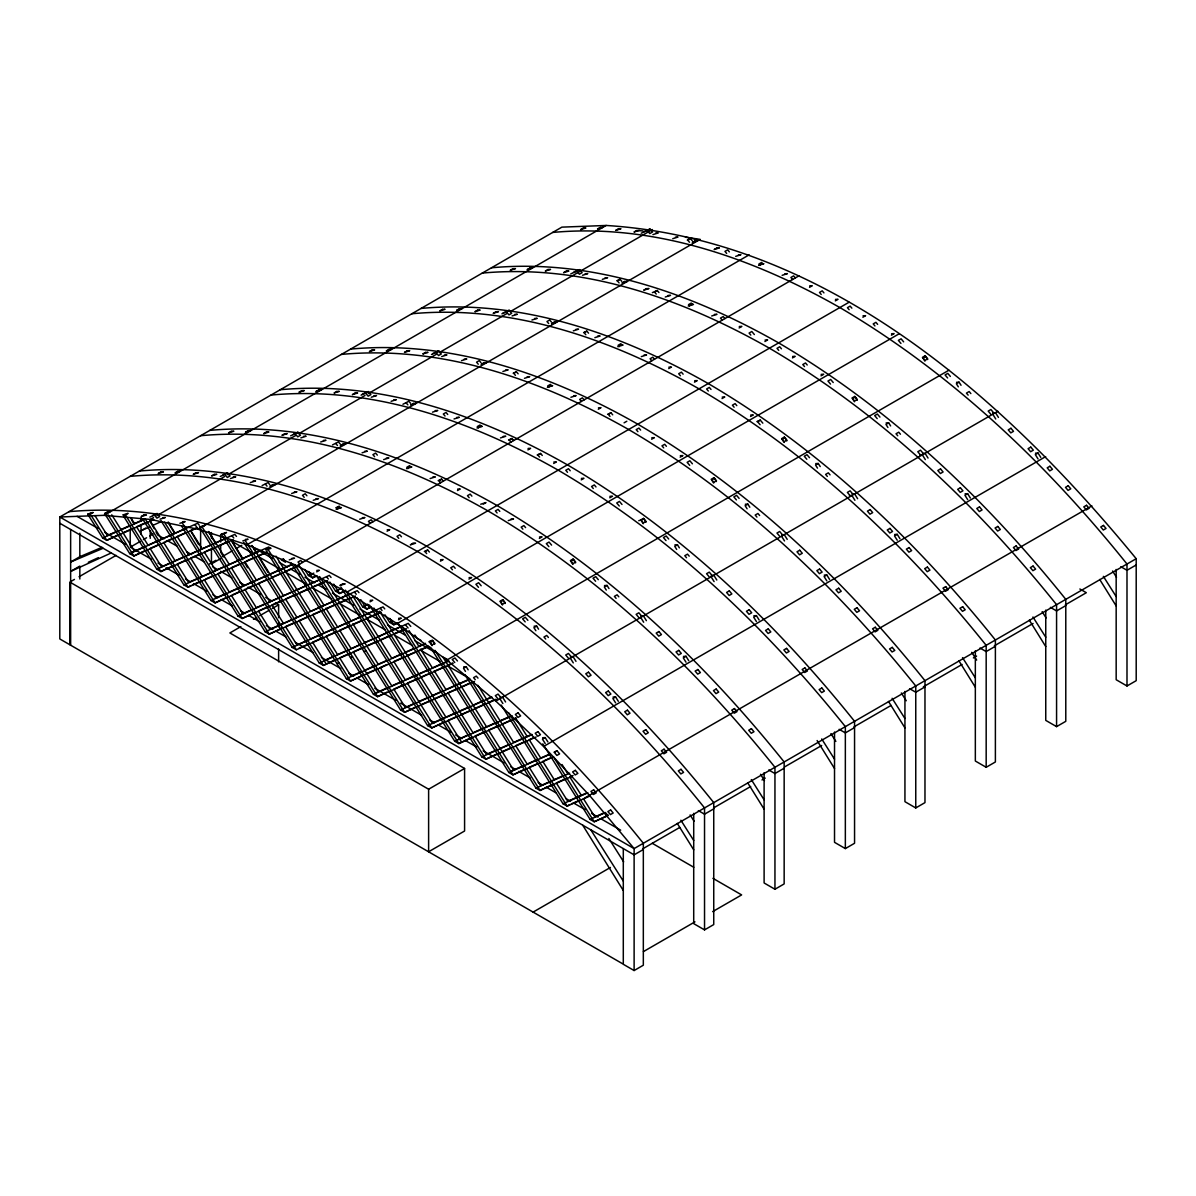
<?xml version="1.0" encoding="UTF-8"?>
<svg xmlns="http://www.w3.org/2000/svg" width="1196" height="1196" viewBox="0 0 1196 1196"><rect width="100%" height="100%" fill="white"/><g stroke="black" fill="none" stroke-linecap="round" stroke-linejoin="round"><path stroke-width="1.5" d="M87.757 514.19L93.019 512.531L87.757 514.19L102.662 537.976L106.743 540.338L153.746 519.557M622.488 963.692L59.8 638.948L59.8 517.001L104.097 515.327L606.178 225.461C824.971 239.125 1003.549 396.743 1136.2 558.711L1136.2 680.674L1126.991 685.981L1116.167 679.732L1116.167 569.446M125.386 514.878L128.092 513.323L122.829 514.983L125.386 514.878L160.907 571.598L232.981 539.725M639.262 230.38L634 232.039L636.721 230.484L642.955 230.933M102.079 547.305L79.833 556.708L70.639 562.03L103.125 548.276M154.374 515.102L157.08 513.533L159.636 516.582L156.93 518.137L154.374 515.102L149.844 517.106M224.788 474.453L227.494 472.883L230.051 475.933L227.33 477.488L224.788 474.453L220.258 476.457M295.188 433.804L297.909 432.234L300.45 435.284L297.744 436.839L295.188 433.804L290.673 435.807M365.602 393.155L368.308 391.585L370.865 394.635L368.159 396.19L365.602 393.155L361.072 395.158M436.017 352.491L438.723 350.936L441.279 353.971L438.558 355.541L436.017 352.491L431.487 354.494M506.416 311.842L509.137 310.287L511.679 313.322L508.973 314.892L506.416 311.842L501.901 313.845M576.831 271.193L579.537 269.638L582.093 272.673L579.387 274.243L576.831 271.193L570.791 273.869M647.245 230.544L649.951 228.989L652.508 232.024L649.787 233.594L647.245 230.544L641.206 233.22M104.097 515.327L150.322 519.423L153.551 517.554M156.781 515.7L224.594 476.546M227.823 474.692L295.621 435.538M298.851 433.67L365.034 395.457M368.263 393.604L436.077 354.45M439.306 352.581L506.984 313.516M510.333 311.573L652.403 229.557M145.643 528.109L141.038 530.755L149.5 526.913M71.356 581.196L74.436 579.417M79.041 576.771L116.072 555.378M130.573 547.006L140.231 541.429M143.415 539.59L146.585 537.766M149.769 535.928L152.953 534.089M179.893 523.25L185.156 521.591L182.599 521.695M105.607 515.087L129.736 553.613L197.639 523.22L199.328 525.238M262.118 485.546L268.039 482.571L269.743 484.589M332.533 444.897L338.453 441.907L340.157 443.94M402.932 404.248L408.868 401.258L410.557 403.291M621.785 281.344L620.096 279.311L617.39 280.881L619.08 282.899M692.2 240.695L690.496 238.662L687.79 240.232L689.494 242.25M202.049 526.853L204.755 525.298L199.493 526.958L202.049 526.853L269.235 634.149L355.436 596.027M150.322 519.423L198.102 529.245L700.183 239.379L685.413 237.197M223.816 533.999L226.522 532.444L221.26 534.104L223.816 533.999L296.309 649.772L381.195 612.232M163.613 570.044L160.907 571.598L156.811 569.236L123.816 516.552M156.811 569.236L234.79 534.388L236.494 536.421M518.137 373.825L516.433 371.792L513.727 373.346L515.431 375.38M588.552 333.161L586.847 331.143L584.141 332.697L585.831 334.731M658.951 292.512L657.247 290.493L654.541 292.048L656.245 294.081M242.818 540.921L248.08 539.261L245.524 539.351M209.464 564.004L215.923 560.281M222.381 556.544L232.084 550.952M236.928 548.142L241.771 545.346M220.662 558.592L211.453 563.914L211.453 549.143M198.102 529.245L247.064 544.733L749.145 254.853M190.702 585.681L187.981 587.236L183.9 584.874L143.281 520.006M183.9 584.874L268.771 546.976L269.907 548.321M340.322 507.672L339.186 506.327L336.48 507.896L337.601 509.242M265.766 549.951L271.014 548.291L268.472 548.381M443.268 481.166L441.578 479.148L438.872 480.702L440.562 482.736M513.682 440.517L511.978 438.498L509.272 440.053L510.976 442.086M247.064 544.733L296.817 565.738L798.898 275.872M316.671 571.852L319.377 570.298L316.835 570.387M387.085 531.203L389.791 529.649L387.235 529.738M457.5 490.554L460.206 489L457.649 489.089M527.899 449.905L530.605 448.351L528.064 448.44M598.314 409.256L601.02 407.687L598.463 407.791M668.728 368.607L671.434 367.037L668.878 367.142M739.128 327.958L741.834 326.388L739.292 326.493M809.543 287.309L812.248 285.739L809.692 285.844M315.266 576.293L312.56 577.862L308.463 575.5L304.681 569.446M240.874 626.599L229.871 632.953L464.586 768.46L464.586 831.011L428.617 851.761L428.617 789.225L69.831 582.078L69.831 644.629M253.462 619.334L256.602 617.525M259.756 615.716L269.19 610.259M272.329 608.45L278.623 604.817L278.623 617.689M181.837 526.375L238.064 616.149L329.349 575.411L331.053 577.444M542.281 455.482L540.577 453.463L537.871 455.018L539.575 457.051M612.696 414.833L610.992 412.799L608.286 414.369L609.99 416.402M480.717 504.219L485.98 502.559L483.274 504.114M553.688 463.465L556.394 461.895L553.838 462M624.088 422.816L626.809 421.246M694.502 382.167L697.208 380.597L694.667 380.702M764.917 341.518L767.623 339.948L765.066 340.053M835.316 300.869L838.037 299.299L835.481 299.389M342.34 591.93L339.634 593.5L335.553 591.138L329.857 582.048M296.817 565.738L346.96 592.11L849.04 302.244M200.45 528.483L265.138 631.787L357.275 590.675L358.979 592.693M429.394 552.044L427.69 550.025L424.984 551.58L426.673 553.613M370.013 601.812L372.718 600.257L370.177 600.347M440.427 561.163L443.133 559.593L440.577 559.698M581.241 479.865L583.947 478.295L581.405 478.4M651.656 439.216L654.361 437.646L651.805 437.751M722.055 398.567L724.776 396.997L722.22 397.087M792.47 357.918L795.176 356.348L792.634 356.438M862.884 317.254L865.59 315.699L863.034 315.789M222.232 535.659L292.213 647.41L383.064 606.88L384.753 608.914M398.537 619.752L401.243 618.183L398.687 618.272M468.937 579.088L471.643 577.533L469.101 577.623M539.351 538.439L542.057 536.884L539.501 536.974M609.766 497.79L612.472 496.235L609.915 496.325M680.165 457.141L682.871 455.586L680.33 455.676M750.58 416.492L753.286 414.922L750.729 415.027M820.994 375.843L823.7 374.273L821.144 374.378M891.394 335.194L894.115 333.624L891.558 333.729M335.956 659.489L323.383 665.41L319.302 663.047L243.79 542.461M396.504 623.206L393.798 624.76L389.702 622.398L384.977 614.834M346.96 592.11L397.102 623.639L899.183 333.774M319.302 663.047L408.21 623.37L410.766 626.405M762.824 423.16L760.267 420.11L757.561 421.68L760.103 424.715M432.279 640.338L429.558 641.893L432.115 644.943L434.821 643.373L432.279 640.338L428.901 641.833M434.761 644.106L432.803 640.981L430.097 642.536L432.055 645.676M638.769 520.679L644.031 519.019L645.99 522.159M397.102 623.639L446.856 660.072L948.936 370.207M468.159 669.835L466.231 666.74L463.525 668.31L465.453 671.39M538.574 629.186L536.645 626.091L533.924 627.661L535.868 630.74M608.988 588.537L607.045 585.442L604.339 587.012L606.282 590.091M679.388 547.888L677.459 544.793L674.753 546.363L676.682 549.442M749.802 507.224L747.874 504.144L745.153 505.699L747.096 508.793M820.217 466.575L818.273 463.495L815.567 465.05L817.511 468.144M890.616 425.925L888.688 422.846L885.982 424.401L887.91 427.495M961.031 385.276L959.102 382.197L956.381 383.752L958.325 386.846M446.856 660.072L495.817 701.125L997.898 411.26M469.714 738.395L458.801 743.583L454.704 741.221L369.4 605.012M428.617 789.225L464.586 768.46M547.903 741.939L545.182 737.603L542.476 739.173L545.197 743.508M618.317 701.29L615.596 696.954L612.89 698.524L615.596 702.859M688.717 660.64L686.011 656.305L683.29 657.875L686.011 662.21M759.131 619.991L756.41 615.656L753.704 617.211L756.425 621.561M829.546 579.342L826.825 575.007L824.119 576.562L826.825 580.897M899.945 538.693L897.239 534.358L894.518 535.913L897.239 540.248M970.36 498.044L967.639 493.709L964.933 495.264L967.654 499.599M1040.774 457.395L1038.053 453.045L1035.347 454.615L1038.053 458.95M495.817 701.125L543.597 746.483L1045.678 456.603M557.037 750.819L554.331 752.389L556.888 755.438L559.593 753.869L557.037 750.819L554.241 752.06M542.745 788.926L540.039 790.496L535.943 788.134L464.9 674.679M569.819 804.564L567.113 806.134L563.032 803.772L501.229 705.087M1091.903 505.893L584.964 797.867M1136.2 558.711L634.119 848.592L59.8 517.001L561.881 227.135L606.178 225.461M533.117 912.1L610.409 867.474M642.611 848.891L679.702 827.468M713.593 807.913L750.699 786.49M762.002 779.956L765.231 778.103M784.591 766.92L821.697 745.497M853.974 726.869L891.08 705.431M923.357 686.803L962.077 664.453M973.38 657.92L976.609 656.066M994.354 645.81L1033.075 623.46M1065.352 604.832L1086.327 592.708L1079.868 588.985M643.328 849.519L634.119 854.841L59.8 523.25M713.743 808.87L704.534 814.192L698.344 810.619M784.157 768.221L774.948 773.543L768.759 769.97M854.557 727.572L845.348 732.894L839.158 729.321M924.971 686.923L915.762 692.23L909.573 688.657M995.386 646.274L986.177 651.581L979.987 648.008M1065.785 605.625L1056.576 610.932L1050.387 607.359M1136.2 564.975L1126.991 570.283L1120.802 566.71M643.418 951.612L694.951 921.862M712.652 911.636L741.64 894.907L712.921 878.327M623.295 848.592L623.295 964.29L634.119 970.539L643.328 965.217L643.328 843.27C562.718 742.731 467.726 652.269 356.169 586.788C269.429 537.452 170.086 502.32 69.009 511.679M693.71 813.355L693.71 923.641L704.534 929.89L713.743 924.568L713.743 802.621C633.133 702.082 538.14 611.619 426.583 546.138C339.843 496.803 240.486 461.671 139.424 471.03M764.109 772.706L764.109 882.977L774.948 889.241L784.157 883.919L784.157 761.972C703.547 661.433 608.54 570.97 496.983 505.489C410.258 456.154 310.9 421.022 209.823 430.381M834.524 732.057L834.524 842.328L845.348 848.592L854.557 843.27L854.557 721.323C773.947 620.784 678.954 530.321 567.397 464.84C480.657 415.49 381.315 380.358 280.238 389.732M904.938 691.408L904.938 801.679L915.762 807.943L924.971 802.621L924.971 680.674C844.361 580.135 749.369 489.672 637.812 424.191C551.072 374.841 451.714 339.709 350.652 349.083M975.338 650.759L975.338 761.03L986.177 767.279L995.386 761.972L995.386 640.01C914.776 539.486 819.768 449.023 708.211 383.542C621.486 334.192 522.129 299.06 421.052 308.433M1045.753 610.095L1045.753 720.381L1056.576 726.63L1065.785 721.323L1065.785 599.36C985.175 498.837 890.183 408.374 778.626 342.893C691.886 293.543 592.543 258.411 491.466 267.784M152.894 525.373L161.355 521.531M88.31 562.255L98.461 557.635M111.258 552.956L70.639 571.404L79.833 566.097L79.833 579.014M643.911 231.65L649.951 228.989M573.512 272.299L579.537 269.638M503.097 312.948L509.137 310.287M687.281 240.082L690.496 238.662M432.683 353.597L438.723 350.936M616.867 280.731L620.096 279.311M362.268 394.261L368.308 391.585M293.379 434.238L297.909 432.234M222.964 474.887L227.494 472.883M652.358 292.646L657.247 290.493M117.268 531.144L107.401 535.509L94.933 515.596M120.946 529.514L129.153 525.881M144.342 519.169L133.817 523.833L131.366 519.318M152.55 515.536L157.08 513.533M102.662 537.976L145.314 519.109L187.981 587.236L266.947 552.313M117.671 535.135L106.743 540.338L90.313 514.086M122.994 532.788L131.201 529.155M144.746 523.16L136.538 526.793L148.035 545.152L157.887 540.801M153.267 519.393L149.814 520.933L154.254 528.722M583.588 332.578L586.847 331.143M513.174 373.227L516.433 371.792M132.442 552.044L144.342 546.781M160.458 539.65L169.787 535.539M173.061 534.074L184.767 528.901M144.746 550.773L133.832 555.976L129.736 553.613M158.291 544.793L150.068 548.411L161.565 566.769L169.787 563.137M165.257 541.698L171.82 538.798M185.38 532.803L177.157 536.436L188.654 554.795M190.314 530.62L196.892 527.72M197.475 527.825L133.832 555.976L108.118 514.923M173.061 561.686L183.317 557.157M187.338 555.378L198.506 550.444M201.391 549.158L210.346 545.212M213.606 543.761L225.012 538.723M165.257 569.311L171.82 566.411M185.365 560.416L177.157 564.049L188.654 582.407L198.506 578.057M198.91 554.436L190.702 558.069L202.184 576.427M205.891 551.341L212.514 548.411M217.478 546.228L225.76 542.565M335.897 507.777L339.186 506.327M508.569 440.008L511.978 438.498M200.151 577.324L210.406 572.794M213.68 571.344L223.936 566.799M228.286 564.886L239.14 560.072M242.444 558.622L260.549 550.609M192.332 584.949L198.91 582.048M205.876 578.969L212.44 576.053M225.984 570.073L217.777 573.706L229.273 592.05L239.125 587.699M239.649 564.034L231.321 567.711L242.818 586.07M246.316 561.074L252.984 558.128M257.992 555.916L266.319 552.238M438.155 480.657L441.578 479.148M607.598 414.309L610.992 412.799M537.183 454.958L540.577 453.463M223.936 594.412L215.729 598.045L204.232 579.686M240.77 586.967L251.025 582.437M255.271 580.553L264.884 576.308M268.308 574.798L278.548 570.268M281.972 568.758L292.213 564.228M160.982 520.679L210.974 600.512L292.915 564.273M225.984 597.686L215.071 602.874L210.974 600.512M232.966 594.591L239.529 591.691M246.496 588.611L253.074 585.711M266.708 579.671L258.396 583.349L269.892 601.708M271.701 577.459L280.014 573.781M285.007 571.583L294.993 567.173M298.94 565.783L215.071 602.874L164.555 522.218M308.463 575.5L313.801 573.138M317.03 575.889L312.56 577.862L308.598 571.539M240.77 614.58L251.025 610.05M264.555 604.055L256.348 607.688L244.851 589.329M268.323 602.395L279.744 597.342M281.389 596.625L291.929 591.96M295.337 590.45L305.548 585.935M308.942 584.44L319.153 579.925M254.703 612.591L242.145 618.511L238.064 616.149M266.603 607.329L258.396 610.962L269.892 629.32L279.744 624.955M280.148 601.334L271.941 604.967L283.437 623.325M293.768 595.309L285.485 598.987L296.967 617.345M298.746 593.111L308.688 588.716M312.007 587.251L321.963 582.856M327.54 580.748L242.145 618.511L182.435 523.16M424.341 551.491L427.69 550.025M335.553 591.138L340.875 588.776M344.104 591.512L339.634 593.5L333.759 584.111M281.389 624.237L291.645 619.692M295.352 618.048L305.189 613.712M333.893 601.005L310.512 611.35L275.962 556.17M337.242 599.54L345.584 595.847M281.793 628.229L269.235 634.149L265.138 631.787M295.337 622.234L285.485 626.599L296.967 644.943L305.189 641.31M308.867 616.254L299.015 620.604L310.512 638.963L320.364 634.598M321.006 610.887L312.56 614.624L324.056 632.968M326.06 608.644L334.506 604.907M339.574 602.679L348.006 598.942M756.919 421.59L760.267 420.11M356.946 597.686L362.627 606.761L367.964 604.414M371.194 607.149L366.724 609.123L362.627 606.761M322.008 633.88L333.908 628.618M346.018 623.265L337.586 626.988L325.85 608.226M349.382 621.77L359.488 617.3M362.851 615.82L372.958 611.35M299.015 648.217L308.867 643.852M322.412 637.872L312.56 642.222L326.104 663.855M335.956 631.877L326.104 636.242L337.586 654.601L345.808 650.968M349.86 625.732L339.634 630.247L351.131 648.606L360.983 644.255M353.254 624.222L361.775 620.47M366.873 618.212L375.394 614.445M389.702 622.398L391.75 621.501M398.268 622.787L393.798 624.76L389.836 618.437M324.056 660.581L333.908 656.23M364.675 642.626L373.047 638.918M378.071 636.691L401.512 626.33M349.486 653.509L339.634 657.86L351.131 676.218L360.983 671.868M363.031 647.514L353.179 651.88L378.22 691.856M366.724 645.885L376.889 641.385M380.268 639.89L390.434 635.405M393.828 633.895L403.994 629.41M406.371 628.722L323.383 665.41L245.374 540.816M336.928 663.601L338.976 662.689M350.473 657.606L352.521 656.709M364.018 651.626L366.051 650.714M364.675 670.223L374.527 665.873M386.428 660.611L378.22 664.243L352.865 623.759M401.886 653.778L391.75 658.249L353.089 596.52M405.265 652.283L413.696 648.546M418.764 646.303L425.522 643.328M266.738 551.505L346.377 678.685L424.505 644.136M363.031 675.127L350.473 681.047L346.377 678.685M366.724 673.498L376.576 669.147M386.831 664.602L380.253 667.503L391.75 685.861L401.602 681.511M403.65 657.172L393.798 661.523L405.295 679.881L428.676 669.536M406.924 655.722L416.776 651.357M420.05 649.906L428.258 646.289M428.841 646.393L350.473 681.047L268.308 549.846M376.172 692.753L388.072 687.491M431.965 668.086L441.802 663.735M445.076 662.285L448.365 660.835M291.241 563.032L373.466 694.323L448.934 660.94M386.831 692.215L377.547 696.685L373.466 694.323M403.65 684.77L393.798 689.135L405.295 707.494L415.147 703.128M417.195 678.79L407.343 683.14L432.369 723.117L442.221 718.766M420.887 677.16L427.54 674.215M434.193 671.27L444.165 666.86M447.498 665.38L452.492 663.182M453.105 663.272L377.547 696.685L294.754 564.467M418.839 701.499L427.047 697.866M432.369 695.519L442.221 691.153M467.845 679.821L445.914 689.524L434.268 670.911M317.045 576.621L400.54 709.961L470.207 679.149M415.55 707.12L404.637 712.323L400.54 709.961M420.887 704.773L429.095 701.14M434.417 698.778L444.269 694.428M457.709 688.477L447.962 692.798L473.003 732.774L482.855 728.409M460.968 687.042L469.086 683.454M474.498 681.421L404.637 712.323L319.631 576.577M443.865 718.034L455.766 712.771M459.458 711.142L467.666 707.524M473.003 705.162L483.02 700.736M486.353 699.256L491.362 697.044M340.89 587.072L427.615 725.583L491.99 697.119M444.269 722.025L431.711 727.945L427.615 725.583M456.169 716.778L447.962 720.396L461.507 742.028M461.507 714.416L469.714 710.783M475.036 708.421L485.262 703.906M488.671 702.396L495.488 699.391M496.176 699.451L431.711 727.945L345.435 590.166M459.458 738.754L467.666 735.121M484.485 727.691L496.385 722.429M500.078 720.799L508.255 717.181M454.704 741.221L512.097 715.836M484.888 731.683L475.036 736.033L486.533 754.392L496.385 750.042M496.789 726.421L488.581 730.053L513.622 770.03M502.126 724.058L510.543 720.336M516.238 718.183L458.801 743.583L373.944 608.076M500.078 748.397L508.285 744.779M523.474 738.067L513.622 742.417L477.832 685.278M525.119 737.334L531.772 734.389M397.939 622.981L481.779 756.859L532.145 734.598M496.789 754.033L485.875 759.221L481.779 756.859M502.126 751.671L510.333 748.038M523.878 742.058L515.67 745.676L527.152 764.035L537.004 759.684M534.029 737.558L529.2 739.696L540.697 758.055L548.904 754.422M536.167 736.99L485.875 759.221L403.381 627.496M511.574 770.927L523.474 765.664M430.455 647.275L508.868 772.496L549.487 754.527M523.878 769.656L512.949 774.858L508.868 772.496M537.408 763.676L529.2 767.309L540.697 785.667L548.904 782.035M544.389 760.596L550.952 757.681M552.193 780.584L562.449 776.04M535.943 788.134L569.61 773.244M544.389 788.209L550.952 785.294M564.497 779.314L556.29 782.946L567.771 801.29L577.638 796.94M573.048 775.531L569.819 776.952L581.316 795.31M571.957 776.368L540.039 790.496L471.254 680.659M579.268 796.207L585.935 793.262M563.032 803.772L587.864 792.784M571.464 803.832L578.042 800.931M590.286 795.878L567.113 806.134L508.763 712.936M604.713 812.577L594.861 816.928L583.364 798.569M542.79 743.852L590.106 819.395L605.684 812.503M608.405 815.119L594.203 821.757L590.106 819.395M552.672 232.443C653.734 223.084 753.091 258.216 839.831 307.551C951.388 373.032 1046.38 463.495 1126.991 564.034L1126.991 685.981M655.617 233.056L658.174 232.966L652.911 234.625M675.471 237.137L678.012 237.047L672.75 238.707M738.395 254.793L740.952 254.703L735.69 256.363M482.257 273.092C583.334 263.733 682.677 298.865 769.417 348.2C880.974 413.681 975.966 504.144 1056.576 604.683L1056.576 726.63M761.329 263.823L763.885 263.733L758.623 265.392M585.203 273.705L587.759 273.615L582.497 275.274M605.056 277.786L607.613 277.696L602.35 279.356M784.845 273.749L787.387 273.66L782.139 275.319M667.981 295.457L670.537 295.352L665.275 297.012M411.843 313.756C512.92 304.382 612.277 339.514 699.017 388.85C810.559 454.33 905.566 544.793 986.177 645.332L986.177 767.279M690.929 304.472L693.471 304.382L688.223 306.041M514.803 314.354L517.345 314.264L512.097 315.923M534.642 318.435L537.198 318.345L531.936 320.005M714.431 314.399L716.987 314.309L711.725 315.968M576.009 329.289L578.565 329.184L573.303 330.844M597.566 336.106L600.123 336.001L594.861 337.661M341.443 354.405C442.505 345.031 541.863 380.164 628.603 429.514C740.16 494.98 835.152 585.442 915.762 685.981L915.762 807.943M620.515 345.121L623.071 345.031L617.809 346.691M444.389 355.018L446.945 354.913L441.683 356.572M464.242 359.084L466.784 358.994L461.521 360.654M644.016 355.048L646.573 354.958L641.31 356.617M505.609 369.938L508.165 369.833L502.903 371.493M527.167 376.755L529.723 376.65L524.461 378.31M271.029 395.054C372.106 385.68 471.448 420.813 558.188 470.163C669.745 535.629 764.737 626.091 845.348 726.63L845.348 848.592M550.1 385.785L552.657 385.68L547.394 387.34M373.974 395.667L376.531 395.562L371.268 397.221M393.828 399.748L396.384 399.643L391.122 401.303M573.617 395.712L576.158 395.607L570.911 397.266M956.546 382.286L959.102 382.197M435.195 410.587L437.751 410.497L432.489 412.157M456.752 417.404L459.309 417.299L454.046 418.959M200.614 435.703C301.691 426.329 401.049 461.462 487.789 510.812C599.331 576.293 694.338 666.74 774.948 767.279L774.948 889.241M479.701 426.434L482.242 426.329L476.995 427.989M303.575 436.316L306.116 436.211L300.869 437.871M992.949 412.814L995.506 412.725L998.451 417.419M323.413 440.397L325.97 440.292L320.707 441.952M503.202 436.361L505.759 436.256L500.496 437.915M886.131 422.935L888.688 422.846M364.78 451.236L367.336 451.146L362.074 452.806M386.338 458.053L388.894 457.963L383.632 459.623M130.214 476.352C231.276 466.978 330.634 502.111 417.374 551.461C528.931 616.942 623.923 707.404 704.534 807.928L704.534 929.89M409.286 467.083L411.843 466.978L406.58 468.638M233.16 476.965L235.717 476.86L230.454 478.52M922.55 453.463L925.091 453.374L928.036 458.068M919.829 455.033L922.385 454.929L925.33 459.638M252.999 481.046L255.555 480.942L250.293 482.601M1035.497 453.149L1038.053 453.045M432.788 477.01L435.344 476.905L430.082 478.564M815.732 463.585L818.273 463.495M294.38 491.885L296.937 491.795L291.675 493.455M315.938 498.702L318.495 498.612L313.232 500.272M338.872 507.732L341.428 507.627L336.166 509.287M162.746 517.614L165.302 517.509L160.04 519.184M852.135 494.112L854.692 494.023L857.622 498.717M849.429 495.682L851.971 495.578L854.916 500.287M965.082 493.799L967.639 493.709M362.388 517.659L364.93 517.554L359.682 519.214M745.317 504.234L747.874 504.144M510.991 519.049L513.547 518.944L508.285 520.604M781.721 534.762L784.277 534.672L787.222 539.366M894.683 534.448L897.239 534.358M291.974 558.308L294.53 558.203L289.268 559.878M674.903 544.883L677.459 544.793M711.321 575.411L713.863 575.321L716.808 580.015M824.268 575.097L826.825 575.007M604.503 585.532L607.045 585.442M640.907 616.075L643.463 615.97L646.393 620.664M753.854 615.746L756.41 615.656M534.089 626.196L536.645 626.091M430.246 641.071L432.803 640.981M570.492 656.724L573.048 656.619L575.994 661.328M683.454 656.395L686.011 656.305M463.674 666.845L466.231 666.74M500.092 697.373L502.634 697.268L505.579 701.977M613.04 697.044L615.596 696.954M542.625 737.708L545.182 737.603M420.887 640.398L416.791 638.036L414.892 635.016M253.163 547.334L272.583 558.547M279.042 562.284L287.145 566.949M290.374 568.818L300.076 574.424M304.935 577.22L314.638 582.826M317.882 584.695L325.97 589.374M332.443 593.111L353.463 605.251M359.936 608.988L379.356 620.186M387.444 624.865L405.235 635.136M414.952 640.742L434.357 651.955M444.06 657.561L447.304 659.43M231.71 541.205L251.085 552.388M259.158 557.052L278.533 568.235M284.992 571.972L305.982 584.082M312.44 587.804L331.8 599.002M338.259 602.724L359.249 614.849M367.322 619.498L385.082 629.754M394.77 635.345L412.53 645.601M420.603 650.265L439.979 661.448M448.052 666.112L469.041 678.222M164.211 538.753L157.752 535.031L156.018 531.846M167.425 540.622L177.098 546.198M186.77 551.79L191.599 554.57M194.828 556.439L204.486 562.015M212.544 566.665L217.388 569.46M220.602 571.314L231.889 577.832M239.948 582.482L244.776 585.278M248.006 587.131L260.892 594.576M265.721 597.372L272.18 601.095M275.394 602.948L278.623 604.817M652.283 843.315L693.77 867.264M77.097 516.358L98.132 528.497M104.605 532.235L125.625 544.374M130.484 547.185L151.518 559.324M157.992 563.062L162.835 565.858M166.08 567.726L179.026 575.201M185.485 578.939L190.343 581.734M193.573 583.603L206.519 591.078M212.993 594.816L217.851 597.611M221.081 599.48L232.413 606.028M240.501 610.693L245.344 613.503M248.589 615.357L259.906 621.905M266.379 625.643L272.852 629.38M276.082 631.249L285.799 636.84M295.502 642.446L313.292 652.732M321.38 657.396L340.8 668.609M348.888 673.273L353.747 676.069M356.976 677.938L368.308 684.486M374.782 688.223L395.801 700.363M400.66 703.158L421.695 715.313M429.783 719.977L434.641 722.773M437.871 724.641L450.817 732.116M455.661 734.927L462.134 738.65M465.379 740.518L476.696 747.066M483.169 750.804L504.204 762.943M510.677 766.681L515.521 769.477M518.765 771.345L530.082 777.893M538.17 782.558L543.029 785.353M546.258 787.222L555.976 792.828M565.678 798.435L570.537 801.23M573.766 803.099L585.098 809.647M591.557 813.385L598.03 817.122M601.274 818.991L620.679 830.188M292.213 647.41L296.309 649.772M543.597 746.483L589.822 795.759L634.119 848.592L634.119 970.539M993.457 412.575L990.901 409.525L988.195 411.095L990.751 414.13M970.853 393.574L969.149 391.541L966.443 393.11L968.147 395.129M950.342 376.426L947.785 373.376L945.079 374.946L947.636 377.981M903.638 341.847L901.081 338.812L898.375 340.367L900.932 343.416M877.625 324.355L875.921 322.322L873.215 323.892L874.919 325.925M851.851 308.149L850.147 306.116L847.441 307.686L849.13 309.704M823.924 292.885L822.22 290.852L819.514 292.422L821.218 294.44M795.325 277.921L793.621 275.887L790.915 277.457L792.619 279.49M923.043 453.224L920.501 450.174L917.795 451.744L920.337 454.794M762.779 263.778L761.643 262.417L758.937 263.987L760.073 265.333M900.438 434.223L898.749 432.19L896.028 433.759L897.733 435.778M879.927 417.075L877.386 414.025L874.68 415.595L877.221 418.63M729.366 251.863L727.661 249.844L724.955 251.399L726.66 253.432M833.223 382.511L830.682 379.461L827.961 381.031L830.517 384.065M807.21 365.004L805.521 362.971L802.8 364.541L804.504 366.574M781.437 348.798L779.732 346.765L777.026 348.335L778.731 350.353M754.362 334.551L751.806 331.501L749.1 333.071L750.804 335.089M724.911 318.57L723.206 316.536L720.5 318.106L722.205 320.139M852.643 493.873L850.087 490.838L847.381 492.393L849.937 495.443M692.364 304.427L691.228 303.066L688.522 304.636L689.658 305.982M830.039 474.872L828.335 472.839L825.629 474.408L827.333 476.427M809.528 457.724L806.971 454.674L804.265 456.244L806.822 459.279M736.811 405.653L735.106 403.62L732.4 405.19L734.105 407.223M711.022 389.448L709.318 387.414L706.612 388.984L708.316 391.017M683.11 374.184L681.406 372.15L678.7 373.72L680.389 375.753M654.496 359.219L652.807 357.185L650.101 358.755L651.79 360.788M782.229 534.522L779.672 531.487L776.966 533.042L779.523 536.092M621.95 345.076L620.829 343.73L618.108 345.285L619.244 346.631M759.624 515.521L757.92 513.488L755.214 515.057L756.919 517.091M739.113 498.373L736.557 495.323L733.851 496.893L736.407 499.928M692.409 463.809L689.853 460.759L687.147 462.329L689.703 465.364M666.396 446.302L664.692 444.284L661.986 445.839L663.69 447.872M551.386 321.993L549.682 319.96L546.976 321.53L548.68 323.548M640.622 430.097L638.918 428.063L636.212 429.633L637.902 431.666M584.096 399.868L582.392 397.849L579.686 399.404L581.391 401.437M711.814 575.171L709.273 572.137L706.567 573.691L709.108 576.741M551.55 385.725L550.414 384.379L547.708 385.934L548.829 387.28M689.21 556.17L687.521 554.137L684.8 555.706L686.504 557.74M668.699 539.022L666.157 535.972L663.451 537.542L665.993 540.592M621.995 504.458L619.453 501.408L616.732 502.978L619.289 506.013M595.982 486.951L594.292 484.933L591.572 486.488L593.276 488.521M480.971 362.642L479.267 360.609L476.561 362.179L478.265 364.212M570.208 470.746L568.504 468.712L565.798 470.282L567.502 472.315M641.415 615.82L638.858 612.786L636.152 614.34L638.709 617.39M481.136 426.374L480 425.029L477.294 426.583L478.43 427.944M618.81 596.819L617.106 594.801L614.4 596.356L616.104 598.389M598.299 579.671L595.743 576.636L593.037 578.191L595.593 581.241M447.723 414.474L446.018 412.441L443.312 414.01L445.017 416.029M551.595 545.107L549.039 542.057L546.333 543.627L548.874 546.677M525.582 527.6L523.878 525.582L521.172 527.137L522.876 529.17M499.793 511.395L498.089 509.376L495.383 510.931L497.088 512.964M406.162 402.828L407.851 404.861M471.882 496.131L470.178 494.112L467.472 495.667L469.161 497.7M571 656.469L568.444 653.435L565.738 655.004L568.294 658.039M410.721 467.023L409.6 465.678L406.879 467.232L408.015 468.593M548.396 637.468L546.692 635.45L543.986 637.005L545.69 639.038M527.885 620.32L525.328 617.285L522.622 618.84L525.179 621.89M377.323 455.123L375.619 453.09L372.913 454.659L374.602 456.678M481.181 585.756L478.624 582.721L475.918 584.276L478.475 587.326M455.168 568.264L453.463 566.231L450.757 567.786L452.462 569.819M335.747 443.477L337.451 445.51M401.467 536.78L399.763 534.762L397.057 536.316L398.761 538.35M372.868 521.83L371.164 519.797L368.458 521.351L370.162 523.385M500.586 697.133L498.044 694.084L495.338 695.653L497.88 698.688M477.981 678.117L476.277 676.099L473.571 677.654L475.275 679.687M457.47 660.969L454.929 657.935L452.223 659.489L454.764 662.539M306.909 495.772L305.204 493.739L302.498 495.308L304.203 497.327M405.504 624.925L408.06 627.975M380.343 608.45L382.047 610.468M265.333 484.126L267.037 486.159M354.569 592.229L356.273 594.263M326.643 576.965L328.347 578.999M302.453 562.479L300.749 560.446L298.043 562.015L299.748 564.034M266.065 548.545L267.201 549.891M232.084 535.957L233.788 537.991M194.918 524.775L196.622 526.808M1112.564 571.03L1116.511 577.249M1103.355 576.352L1116.167 596.55M1042.15 611.679L1046.096 617.898M1032.955 617.001L1045.753 637.199M971.75 652.328L976.669 660.102M962.541 657.65L975.338 677.848M901.336 692.992L906.254 700.751M892.126 698.3L904.938 718.497M830.921 733.641L835.855 741.4M821.727 738.949L834.524 759.161M760.521 774.29L764.453 780.51M751.312 779.598L764.109 799.81M690.107 814.939L694.054 821.159M680.898 820.247L693.71 840.459M608.869 838.501L623.639 861.808M590.794 829.83L623.295 881.108M992.8 414.279L995.745 418.989M927.633 359.548L925.674 356.423L922.968 357.978L924.927 361.117M857.218 400.197L855.26 397.072L852.554 398.642L854.512 401.766M786.818 440.861L784.845 437.721L782.139 439.291L784.098 442.415M781.571 536.242L784.516 540.936M716.404 481.51L714.446 478.37L711.74 479.94L713.698 483.064M711.157 576.891L714.102 581.585M641.325 520.589L643.284 523.713M640.742 617.54L643.687 622.234M575.59 562.808L573.617 559.668L570.911 561.238L572.869 564.363M570.343 658.189L573.288 662.883M505.175 603.457L503.217 600.332L500.511 601.887L502.47 605.027M606.372 813.594L607.732 815.777L594.203 821.757L553.569 756.889L512.949 774.858L435 650.37M562.03 764.513L567.771 773.692M515.386 717.63L527.152 736.422M542.745 761.314L554.241 779.672M499.928 698.838L502.873 703.532M442.61 656.634L486.533 726.779M409.017 630.591L418.72 646.094M420.663 649.204L432.324 667.817M379.595 611.216L445.914 717.137M367.381 604.294L369.429 607.568L366.724 609.123L360.848 599.749M326.269 581.301L350.891 620.604M299.419 566.022L323.892 605.101M252.012 545.525L283.437 595.713M231.336 540.129L242.878 558.562M244.806 561.642L256.348 580.075M208.672 531.562L229.273 564.452M190.822 530.665L202.184 548.815M204.232 552.074L215.729 570.432M231.321 595.324L242.818 613.683M168.247 522.218L175.109 533.177M150.068 520.813L161.565 539.157M163.613 542.431L175.109 560.789M130.827 517.689L134.49 523.534M111.751 514.833L134.49 551.132M1099.722 579.477L1116.167 605.938M1029.308 620.126L1045.753 646.588M958.893 660.775L975.338 687.237M888.493 701.439L904.938 727.886M817.107 740.533L834.524 768.535M747.664 782.737L764.109 809.184M677.265 823.386L693.71 849.833M582.676 825.135L623.295 890.482M251.878 545.585L256.617 553.509M258.53 556.663L268.024 572.495M231.306 540.457L242.818 559.713M244.732 562.912L247.602 567.726M208.523 531.622L216.042 544.3M220.752 552.208L223.577 556.962M190.568 530.785L198.686 544.569M168.083 522.293L174.556 533.416M278.623 623.206L278.623 626.883M278.623 648.965L278.623 661.837M220.662 534.612L220.662 541.982M220.662 545.675L220.662 551.207M211.453 532.549L211.453 538.08M200.614 529.664L200.614 548.321M150.248 530.979L150.248 538.364M141.038 517.763L141.038 521.381M141.038 524.506L141.038 534.448M130.214 529.26L130.214 546.049M79.833 533.222L79.833 556.708M70.639 529.514L70.639 645.212M160.877 471.971L158.171 473.541L163.433 471.882L160.877 471.971M231.291 431.322L228.571 432.877L233.833 431.218L231.291 431.322M301.691 390.673L298.985 392.228L304.247 390.569L301.691 390.673M372.106 350.024L369.4 351.579L374.662 349.92L372.106 350.024M442.52 309.375L439.799 310.93L445.062 309.271L442.52 309.375M512.92 268.711L510.214 270.281L515.476 268.622L512.92 268.711M583.334 228.062L580.628 229.632L585.89 227.973L583.334 228.062M107.356 511.978L104.65 513.547L109.912 511.888L107.356 511.978M177.77 471.329L175.065 472.898L180.312 471.239L177.77 471.329M248.17 430.68L245.464 432.249L250.726 430.59L248.17 430.68M318.584 390.031L315.879 391.6L321.141 389.941L318.584 390.031M388.999 349.382L386.293 350.951L391.555 349.292L388.999 349.382M459.399 308.732L456.693 310.302L461.955 308.643L459.399 308.732M529.813 268.083L527.107 269.638L532.37 267.979L529.813 268.083M600.228 227.434L597.522 228.989L602.784 227.33L600.228 227.434M195.95 472.764L193.244 474.319L198.506 472.659L195.95 472.764M266.364 432.115L263.658 433.67L268.906 432.01L266.364 432.115M336.764 391.466L334.058 393.021L339.32 391.361L336.764 391.466M407.178 350.817L404.472 352.372L409.735 350.712L407.178 350.817M477.593 310.168L474.887 311.722L480.149 310.063L477.593 310.168M547.992 269.504L545.286 271.073L550.549 269.414L547.992 269.504M618.407 228.855L615.701 230.424L620.963 228.765L618.407 228.855M143.849 515.028L141.143 516.597L146.405 514.938L143.849 515.028M214.263 474.378L211.543 475.948L216.805 474.289L214.263 474.378M284.663 433.729L281.957 435.299L287.219 433.64L284.663 433.729M355.077 393.08L352.372 394.65L357.634 392.991L355.077 393.08M425.492 352.431L422.771 354.001L428.033 352.342L425.492 352.431M495.892 311.782L493.186 313.352L498.448 311.678L495.892 311.782M566.306 271.133L563.6 272.688L568.862 271.029L566.306 271.133M272.613 484.739L269.907 486.294L275.155 484.634L272.613 484.739M343.013 444.09L340.307 445.645L345.569 443.985L343.013 444.09M413.427 403.441L410.721 404.995L415.984 403.336L413.427 403.441M483.842 362.792L481.136 364.346L486.383 362.687L483.842 362.792M554.241 322.143L551.535 323.697L556.798 322.038L554.241 322.143M624.656 281.479L621.95 283.048L627.212 281.389L624.656 281.479M695.07 240.83L692.364 242.399L697.627 240.74L695.07 240.83M646.423 288.64L643.717 290.194L648.98 288.535L646.423 288.64M716.838 247.991L714.132 249.545L719.394 247.886L716.838 247.991M342.609 583.947L339.903 585.517L345.166 583.857L342.609 583.947M413.024 543.298L410.318 544.868L415.58 543.208L413.024 543.298M502.679 599.689L499.973 601.244L502.529 604.294L505.235 602.724L502.679 599.689M573.093 559.04L570.387 560.595L572.944 563.645L575.65 562.075L573.093 559.04M643.508 518.391L640.787 519.946L643.343 522.996L646.049 521.426L643.508 518.391M713.907 477.727L711.201 479.297L713.758 482.347L716.464 480.777L713.907 477.727M784.322 437.078L781.616 438.648L784.172 441.683L786.878 440.128L784.322 437.078M854.736 396.429L852.015 397.999L854.572 401.034L857.278 399.479L854.736 396.429M925.136 355.78L922.43 357.35L924.986 360.385L927.692 358.83L925.136 355.78M518.077 712.831L515.371 714.401L517.928 717.436L520.634 715.881L518.077 712.831M588.492 672.182L585.786 673.752L588.342 676.787L591.048 675.232L588.492 672.182M658.906 631.533L656.2 633.088L658.742 636.137L661.448 634.568L658.906 631.533M729.306 590.884L726.6 592.439L729.156 595.488L731.862 593.919L729.306 590.884M799.72 550.235L797.014 551.79L799.571 554.839L802.277 553.27L799.72 550.235M870.135 509.586L867.429 511.14L869.97 514.19L872.676 512.621L870.135 509.586M940.534 468.922L937.828 470.491L940.385 473.541L943.091 471.971L940.534 468.922M1010.949 428.273L1008.243 429.842L1010.799 432.877L1013.505 431.322L1010.949 428.273M537.931 731.668L535.225 733.223L537.766 736.273L540.472 734.703L537.931 731.668M608.33 691.019L605.625 692.574L608.181 695.624L610.887 694.054L608.33 691.019M678.745 650.37L676.039 651.925L678.595 654.974L681.301 653.405L678.745 650.37M749.159 609.721L746.454 611.276L748.995 614.325L751.701 612.756L749.159 609.721M819.559 569.057L816.853 570.627L819.41 573.676L822.115 572.107L819.559 569.057M889.973 528.408L887.268 529.978L889.824 533.027L892.53 531.458L889.973 528.408M960.388 487.759L957.682 489.328L960.224 492.363L962.93 490.809L960.388 487.759M1030.788 447.11L1028.082 448.679L1030.638 451.714L1033.344 450.159L1030.788 447.11M627.452 710.17L624.746 711.74L627.287 714.789L629.993 713.22L627.452 710.17M697.851 669.521L695.145 671.091L697.702 674.125L700.408 672.571L697.851 669.521M768.266 628.872L765.56 630.442L768.116 633.476L770.822 631.922L768.266 628.872M838.68 588.223L835.974 589.792L838.516 592.827L841.222 591.273L838.68 588.223M909.08 547.574L906.374 549.143L908.93 552.178L911.636 550.623L909.08 547.574M979.494 506.925L976.788 508.479L979.345 511.529L982.051 509.959L979.494 506.925M1049.909 466.276L1047.203 467.83L1049.744 470.88L1052.45 469.31L1049.909 466.276M575.336 770.344L572.63 771.898L575.186 774.948L577.892 773.378L575.336 770.344M645.75 729.695L643.044 731.249L645.601 734.299L648.307 732.729L645.75 729.695M716.165 689.046L713.459 690.6L716 693.65L718.706 692.08L716.165 689.046M786.564 648.396L783.858 649.951L786.415 653.001L789.121 651.431L786.564 648.396M856.979 607.732L854.273 609.302L856.829 612.352L859.535 610.782L856.979 607.732M927.393 567.083L924.687 568.653L927.229 571.688L929.935 570.133L927.393 567.083M997.793 526.434L995.087 528.004L997.643 531.039L1000.349 529.484L997.793 526.434M1068.207 485.785L1065.501 487.355L1068.058 490.39L1070.764 488.835L1068.207 485.785M593.65 789.853L590.944 791.423L593.485 794.458L596.206 792.903L593.65 789.853M664.049 749.204L661.343 750.774L663.9 753.809L666.606 752.254L664.049 749.204M734.464 708.555L731.758 710.125L734.314 713.16L737.02 711.605L734.464 708.555M804.878 667.906L802.172 669.476L804.714 672.511L807.435 670.956L804.878 667.906M875.278 627.257L872.572 628.812L875.128 631.862L877.834 630.292L875.278 627.257M945.692 586.608L942.986 588.163L945.543 591.213L948.249 589.643L945.692 586.608M1016.107 545.959L1013.401 547.514L1015.942 550.564L1018.663 548.994L1016.107 545.959M1086.506 505.31L1083.8 506.865L1086.357 509.915L1089.063 508.345L1086.506 505.31M610.603 809.961L607.897 811.531L610.453 814.581L613.159 813.011L610.603 809.961M681.017 769.312L678.311 770.882L680.853 773.932L683.574 772.362L681.017 769.312M751.417 728.663L748.711 730.233L751.267 733.268L753.973 731.713L751.417 728.663M821.831 688.014L819.125 689.584L821.682 692.619L824.388 691.064L821.831 688.014M892.246 647.365L889.54 648.935L892.081 651.97L894.802 650.415L892.246 647.365M962.66 606.716L959.94 608.286L962.496 611.32L965.202 609.766L962.66 606.716M1033.06 566.067L1030.354 567.622L1032.91 570.671L1035.616 569.102L1033.06 566.067M1103.474 525.418L1100.768 526.973L1103.31 530.022L1106.031 528.453L1103.474 525.418M283.437 558.951L281.389 559.863L285.485 562.225L283.437 558.951"/></g></svg>
